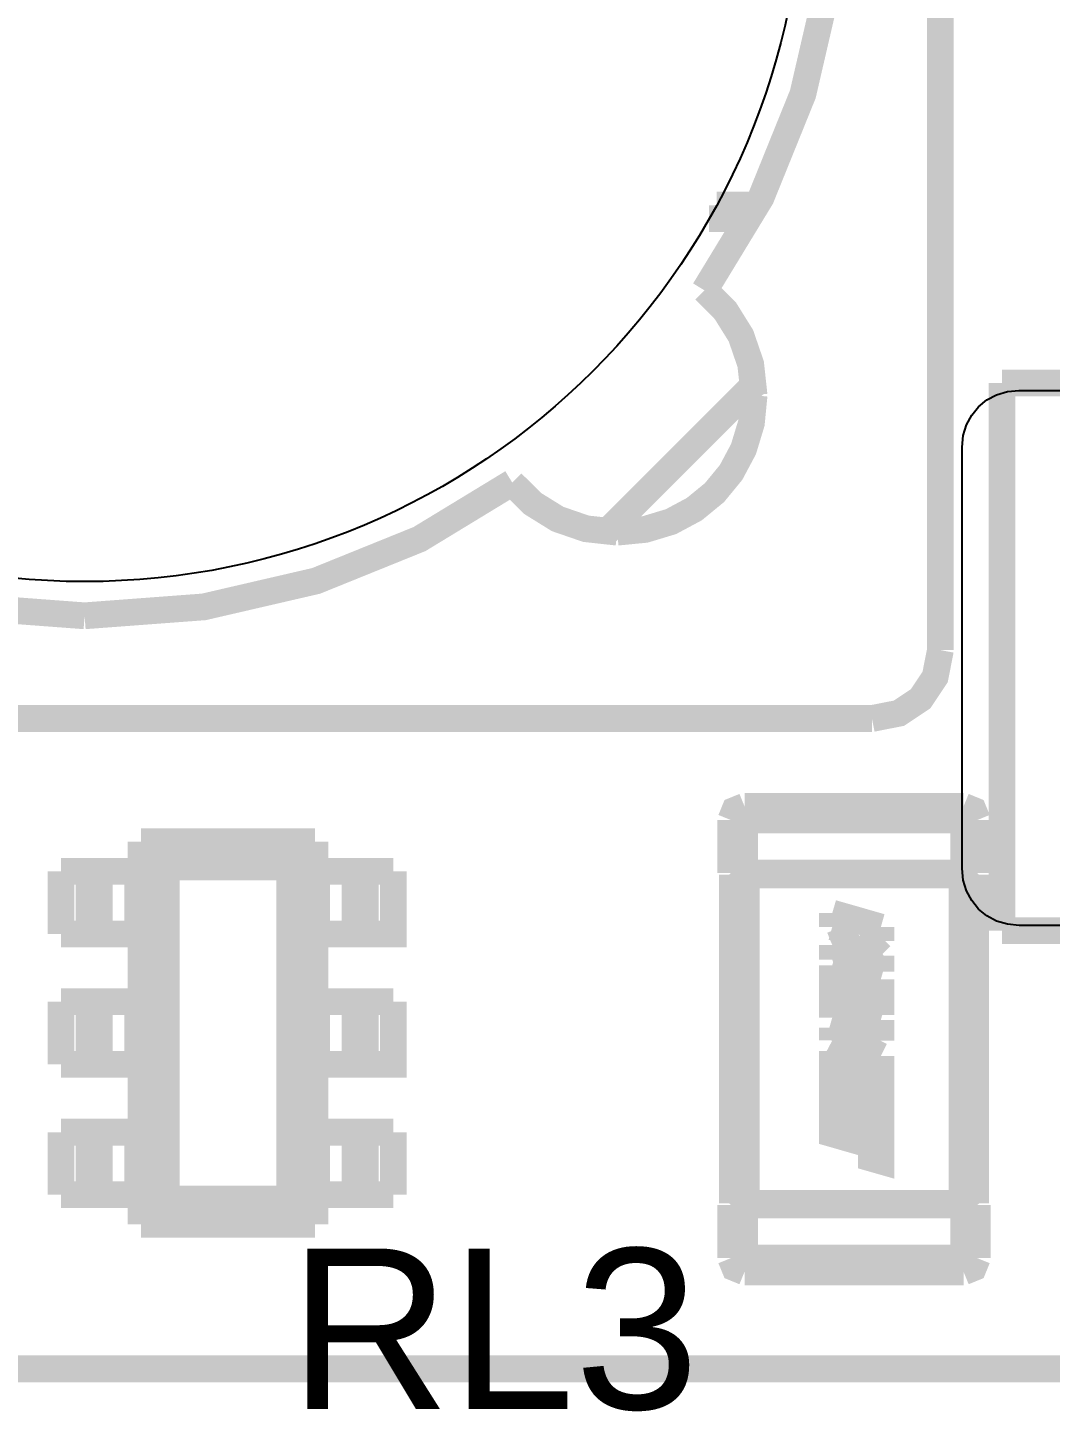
# Model space of a CAD drawing. Header units: inches. Extents: x 15 to 148, y 10 to 111.
# Drawn here: x 131.548 to 132.136, y 103.327 to 104.123 of the extents above; entities that cross this region are included whole.
import ezdxf

# ---------------------------------------------------------------- set-up
doc = ezdxf.new("R2010")
doc.units = ezdxf.units.IN
doc.header["$MEASUREMENT"] = 0
doc.layers.add('BLK_12AWG', color=7, linetype='Continuous')

# ---------------------------------------------------------------- blocks, each defined once
blk = doc.blocks.new('CEGHHMI')
at = {"const_width": 0.008}
for points in [[(118.70803, 106.12079), (118.70803, 105.64992)], [(118.70803, 106.12079), (118.70803, 105.64992)], [(118.70803, 106.12079), (118.70803, 105.64992)], [(118.67733, 105.88536), (118.67466, 105.8497), (118.66689, 105.81615), (118.65438, 105.78523), (118.6375, 105.75748)], [(118.67733, 105.88536), (118.67466, 105.8497), (118.66689, 105.81615), (118.65438, 105.78523), (118.6375, 105.75748)], [(118.67733, 105.88536), (118.67466, 105.8497), (118.66689, 105.81615), (118.65438, 105.78523), (118.6375, 105.75748)], [(118.65272, 105.783), (118.64115, 105.783)], [(118.65272, 105.783), (118.64115, 105.783)], [(118.65272, 105.783), (118.64115, 105.783)], [(118.65057, 105.7789), (118.63888, 105.7789)], [(118.65057, 105.7789), (118.63888, 105.7789)], [(118.65057, 105.7789), (118.63888, 105.7789)], [(118.65231, 105.72612), (118.6513, 105.73542), (118.64838, 105.74391), (118.64374, 105.75136), (118.63758, 105.75758)], [(118.65231, 105.72612), (118.6513, 105.73542), (118.64838, 105.74391), (118.64374, 105.75136), (118.63758, 105.75758)], [(118.65231, 105.72612), (118.6513, 105.73542), (118.64838, 105.74391), (118.64374, 105.75136), (118.63758, 105.75758)], [(118.6522, 105.7292), (118.60828, 105.68529)], [(118.6522, 105.7292), (118.60828, 105.68529)], [(118.6522, 105.7292), (118.60828, 105.68529)], [(118.72646, 105.72977), (118.72646, 105.56599)], [(118.72646, 105.72977), (118.97213, 105.72977), (118.97213, 105.56599)], [(118.72646, 105.72977), (118.72646, 105.56599)], [(118.72646, 105.72977), (118.97213, 105.72977), (118.97213, 105.56599)], [(118.72646, 105.72977), (118.72646, 105.56599)], [(118.72646, 105.72977), (118.97213, 105.72977), (118.97213, 105.56599)], [(118.65231, 105.72612), (118.6515, 105.71775), (118.64915, 105.71001), (118.64543, 105.70304), (118.64048, 105.69701), (118.63444, 105.69206), (118.62748, 105.68833), (118.61974, 105.68599), (118.61137, 105.68517)], [(118.65231, 105.72612), (118.6515, 105.71775), (118.64915, 105.71001), (118.64543, 105.70304), (118.64048, 105.69701), (118.63444, 105.69206), (118.62748, 105.68833), (118.61974, 105.68599), (118.61137, 105.68517)], [(118.65231, 105.72612), (118.6515, 105.71775), (118.64915, 105.71001), (118.64543, 105.70304), (118.64048, 105.69701), (118.63444, 105.69206), (118.62748, 105.68833), (118.61974, 105.68599), (118.61137, 105.68517)], [(118.32425, 105.69999), (118.352, 105.68311), (118.38292, 105.6706), (118.41647, 105.66283), (118.45213, 105.66016)], [(118.32425, 105.69999), (118.352, 105.68311), (118.38292, 105.6706), (118.41647, 105.66283), (118.45213, 105.66016)], [(118.32425, 105.69999), (118.352, 105.68311), (118.38292, 105.6706), (118.41647, 105.66283), (118.45213, 105.66016)], [(118.58001, 105.69999), (118.55226, 105.68311), (118.52134, 105.6706), (118.48778, 105.66283), (118.45213, 105.66016)], [(118.58001, 105.69999), (118.55226, 105.68311), (118.52134, 105.6706), (118.48778, 105.66283), (118.45213, 105.66016)], [(118.58001, 105.69999), (118.55226, 105.68311), (118.52134, 105.6706), (118.48778, 105.66283), (118.45213, 105.66016)], [(118.57991, 105.69991), (118.58612, 105.69374), (118.59358, 105.68911), (118.60207, 105.68619), (118.61137, 105.68517)], [(118.57991, 105.69991), (118.58612, 105.69374), (118.59358, 105.68911), (118.60207, 105.68619), (118.61137, 105.68517)], [(118.57991, 105.69991), (118.58612, 105.69374), (118.59358, 105.68911), (118.60207, 105.68619), (118.61137, 105.68517)], [(118.70803, 105.64992), (118.70645, 105.64187), (118.70212, 105.63537), (118.69562, 105.63103), (118.68756, 105.62945)], [(118.70803, 105.64992), (118.70645, 105.64187), (118.70212, 105.63537), (118.69562, 105.63103), (118.68756, 105.62945)], [(118.70803, 105.64992), (118.70645, 105.64187), (118.70212, 105.63537), (118.69562, 105.63103), (118.68756, 105.62945)], [(118.68756, 105.62945), (118.2167, 105.62945)], [(118.68756, 105.62945), (118.2167, 105.62945)], [(118.68756, 105.62945), (118.2167, 105.62945)], [(118.64535, 105.59909), (118.64654, 105.602), (118.64945, 105.60319)], [(118.64535, 105.59909), (118.64654, 105.602), (118.64945, 105.60319)], [(118.64535, 105.59909), (118.64654, 105.602), (118.64945, 105.60319)], [(118.71496, 105.60319), (118.64945, 105.60319)], [(118.64945, 105.60319), (118.64945, 105.59909)], [(118.71496, 105.60319), (118.64945, 105.60319)], [(118.64945, 105.60319), (118.64945, 105.59909)], [(118.71496, 105.60319), (118.64945, 105.60319)], [(118.64945, 105.60319), (118.64945, 105.59909)], [(118.71905, 105.59909), (118.71787, 105.602), (118.71496, 105.60319)], [(118.71496, 105.59909), (118.71496, 105.60319)], [(118.71905, 105.59909), (118.71787, 105.602), (118.71496, 105.60319)], [(118.71496, 105.59909), (118.71496, 105.60319)], [(118.71905, 105.59909), (118.71787, 105.602), (118.71496, 105.60319)], [(118.71496, 105.59909), (118.71496, 105.60319)], [(118.64535, 105.59909), (118.64535, 105.5832)], [(118.64945, 105.59909), (118.64535, 105.59909)], [(118.64535, 105.59909), (118.64535, 105.5832)], [(118.64945, 105.59909), (118.64535, 105.59909)], [(118.64535, 105.59909), (118.64535, 105.5832)], [(118.64945, 105.59909), (118.64535, 105.59909)], [(118.64945, 105.5832), (118.64945, 105.59909), (118.71496, 105.59909)], [(118.64945, 105.5832), (118.64945, 105.59909), (118.71496, 105.59909)], [(118.64945, 105.5832), (118.64945, 105.59909), (118.71496, 105.59909)], [(118.71496, 105.59909), (118.71496, 105.5832)], [(118.71905, 105.59909), (118.71496, 105.59909)], [(118.71496, 105.59909), (118.71496, 105.5832)], [(118.71905, 105.59909), (118.71496, 105.59909)], [(118.71496, 105.59909), (118.71496, 105.5832)], [(118.71905, 105.59909), (118.71496, 105.59909)], [(118.71905, 105.5832), (118.71905, 105.59909)], [(118.71905, 105.5832), (118.71905, 105.59909)], [(118.71905, 105.5832), (118.71905, 105.59909)], [(118.52102, 105.59258), (118.46902, 105.59258)], [(118.47659, 105.58501), (118.46902, 105.59258)], [(118.46902, 105.59258), (118.46902, 105.58374)], [(118.52102, 105.59258), (118.46902, 105.59258)], [(118.47659, 105.58501), (118.46902, 105.59258)], [(118.46902, 105.59258), (118.46902, 105.58374)], [(118.52102, 105.59258), (118.46902, 105.59258)], [(118.47659, 105.58501), (118.46902, 105.59258)], [(118.46902, 105.59258), (118.46902, 105.58374)], [(118.52102, 105.59258), (118.51345, 105.58501)], [(118.52102, 105.59258), (118.51345, 105.58501)], [(118.52102, 105.59258), (118.51345, 105.58501)], [(118.52102, 105.58374), (118.52102, 105.59258)], [(118.52102, 105.58374), (118.52102, 105.59258)], [(118.52102, 105.58374), (118.52102, 105.59258)], [(118.4451, 105.56502), (118.4451, 105.58374)], [(118.4451, 105.58374), (118.45342, 105.58374)], [(118.4451, 105.56502), (118.4451, 105.58374)], [(118.4451, 105.58374), (118.45342, 105.58374)], [(118.4451, 105.56502), (118.4451, 105.58374)], [(118.4451, 105.58374), (118.45342, 105.58374)], [(118.45342, 105.58374), (118.45654, 105.58374)], [(118.45342, 105.56502), (118.45342, 105.58374)], [(118.45342, 105.58374), (118.45654, 105.58374)], [(118.45342, 105.56502), (118.45342, 105.58374)], [(118.45342, 105.58374), (118.45654, 105.58374)], [(118.45342, 105.56502), (118.45342, 105.58374)], [(118.45654, 105.58374), (118.45654, 105.56502), (118.46798, 105.56502)], [(118.45654, 105.58374), (118.46798, 105.58374)], [(118.45654, 105.58374), (118.45654, 105.56502), (118.46798, 105.56502)], [(118.45654, 105.58374), (118.46798, 105.58374)], [(118.45654, 105.58374), (118.45654, 105.56502), (118.46798, 105.56502)], [(118.45654, 105.58374), (118.46798, 105.58374)], [(118.46798, 105.58374), (118.4694, 105.58374)], [(118.46798, 105.56502), (118.46798, 105.58374)], [(118.46798, 105.58374), (118.4694, 105.58374)], [(118.46798, 105.56502), (118.46798, 105.58374)], [(118.46798, 105.58374), (118.4694, 105.58374)], [(118.46798, 105.56502), (118.46798, 105.58374)], [(118.4694, 105.58374), (118.4694, 105.56502)], [(118.4694, 105.58374), (118.4694, 105.56502)], [(118.4694, 105.58374), (118.4694, 105.56502)], [(118.51345, 105.48575), (118.47659, 105.48575), (118.47659, 105.58501), (118.51345, 105.58501)], [(118.51345, 105.48575), (118.47659, 105.48575), (118.47659, 105.58501), (118.51345, 105.58501)], [(118.51345, 105.48575), (118.47659, 105.48575), (118.47659, 105.58501), (118.51345, 105.58501)], [(118.51345, 105.48575), (118.51345, 105.58501)], [(118.51345, 105.48575), (118.51345, 105.58501)], [(118.51345, 105.48575), (118.51345, 105.58501)], [(118.52064, 105.56502), (118.52064, 105.58374)], [(118.52154, 105.58374), (118.52064, 105.58374)], [(118.52064, 105.56502), (118.52064, 105.58374)], [(118.52154, 105.58374), (118.52064, 105.58374)], [(118.52064, 105.56502), (118.52064, 105.58374)], [(118.52154, 105.58374), (118.52064, 105.58374)], [(118.53298, 105.58374), (118.52154, 105.58374)], [(118.52154, 105.58374), (118.52154, 105.56502)], [(118.53298, 105.58374), (118.52154, 105.58374)], [(118.52154, 105.58374), (118.52154, 105.56502)], [(118.53298, 105.58374), (118.52154, 105.58374)], [(118.52154, 105.58374), (118.52154, 105.56502)], [(118.53298, 105.56502), (118.53298, 105.58374)], [(118.5361, 105.58374), (118.53298, 105.58374)], [(118.53298, 105.56502), (118.53298, 105.58374)], [(118.5361, 105.58374), (118.53298, 105.58374)], [(118.53298, 105.56502), (118.53298, 105.58374)], [(118.5361, 105.58374), (118.53298, 105.58374)], [(118.54442, 105.58374), (118.54442, 105.56502), (118.5361, 105.56502)], [(118.54442, 105.58374), (118.5361, 105.58374)], [(118.5361, 105.58374), (118.5361, 105.56502)], [(118.54442, 105.58374), (118.54442, 105.56502), (118.5361, 105.56502)], [(118.54442, 105.58374), (118.5361, 105.58374)], [(118.5361, 105.58374), (118.5361, 105.56502)], [(118.54442, 105.58374), (118.54442, 105.56502), (118.5361, 105.56502)], [(118.54442, 105.58374), (118.5361, 105.58374)], [(118.5361, 105.58374), (118.5361, 105.56502)], [(118.64535, 105.5832), (118.64583, 105.58271)], [(118.64945, 105.5832), (118.64535, 105.5832)], [(118.64535, 105.5832), (118.64583, 105.58271)], [(118.64945, 105.5832), (118.64535, 105.5832)], [(118.64535, 105.5832), (118.64583, 105.58271)], [(118.64945, 105.5832), (118.64535, 105.5832)], [(118.64554, 105.58271), (118.64761, 105.58272)], [(118.64554, 105.58271), (118.64761, 105.58272)], [(118.64554, 105.58271), (118.64761, 105.58272)], [(118.6458, 105.58271), (118.6458, 105.48444)], [(118.6458, 105.58271), (118.6458, 105.48444)], [(118.6458, 105.58271), (118.6458, 105.48444)], [(118.64967, 105.58271), (118.64761, 105.58272)], [(118.64967, 105.58271), (118.64761, 105.58272)], [(118.64967, 105.58271), (118.64761, 105.58272)], [(118.64945, 105.5832), (118.64945, 105.58271)], [(118.71496, 105.5832), (118.64945, 105.5832)], [(118.64945, 105.5832), (118.64945, 105.58271)], [(118.71496, 105.5832), (118.64945, 105.5832)], [(118.64945, 105.5832), (118.64945, 105.58271)], [(118.71496, 105.5832), (118.64945, 105.5832)], [(118.64945, 105.58271), (118.6499, 105.58271)], [(118.64945, 105.58271), (118.6499, 105.58271)], [(118.64945, 105.58271), (118.6499, 105.58271)], [(118.6499, 105.58271), (118.64994, 105.58271)], [(118.6499, 105.58271), (118.64994, 105.58271)], [(118.6499, 105.58271), (118.64994, 105.58271)], [(118.71447, 105.58271), (118.64994, 105.58271)], [(118.64994, 105.48444), (118.64994, 105.58271)], [(118.71447, 105.58271), (118.64994, 105.58271)], [(118.64994, 105.48444), (118.64994, 105.58271)], [(118.71447, 105.58271), (118.64994, 105.58271)], [(118.64994, 105.48444), (118.64994, 105.58271)], [(118.71447, 105.58271), (118.71451, 105.58271)], [(118.71447, 105.58271), (118.71447, 105.48444)], [(118.71447, 105.58271), (118.71451, 105.58271)], [(118.71447, 105.58271), (118.71447, 105.48444)], [(118.71447, 105.58271), (118.71451, 105.58271)], [(118.71447, 105.58271), (118.71447, 105.48444)], [(118.71451, 105.58271), (118.71496, 105.58271)], [(118.71451, 105.58271), (118.71496, 105.58271)], [(118.71451, 105.58271), (118.71496, 105.58271)], [(118.71496, 105.5832), (118.71496, 105.58271)], [(118.71905, 105.5832), (118.71496, 105.5832)], [(118.71496, 105.5832), (118.71496, 105.58271)], [(118.71905, 105.5832), (118.71496, 105.5832)], [(118.71496, 105.5832), (118.71496, 105.58271)], [(118.71905, 105.5832), (118.71496, 105.5832)], [(118.71504, 105.58271), (118.7168, 105.58272)], [(118.71504, 105.58271), (118.7168, 105.58272)], [(118.71504, 105.58271), (118.7168, 105.58272)], [(118.71857, 105.58271), (118.7168, 105.58272)], [(118.71857, 105.58271), (118.7168, 105.58272)], [(118.71857, 105.58271), (118.7168, 105.58272)], [(118.71905, 105.5832), (118.71858, 105.58271)], [(118.71905, 105.5832), (118.71858, 105.58271)], [(118.71905, 105.5832), (118.71858, 105.58271)], [(118.7186, 105.58271), (118.7186, 105.48444)], [(118.7186, 105.58271), (118.7186, 105.48444)], [(118.7186, 105.58271), (118.7186, 105.48444)], [(118.67569, 105.57125), (118.69021, 105.56708)], [(118.67569, 105.56712), (118.67569, 105.57125)], [(118.67569, 105.57125), (118.69021, 105.56708)], [(118.67569, 105.56712), (118.67569, 105.57125)], [(118.67569, 105.57125), (118.69021, 105.56708)], [(118.67569, 105.56712), (118.67569, 105.57125)], [(118.68358, 105.56486), (118.67569, 105.56712)], [(118.68358, 105.56486), (118.67569, 105.56712)], [(118.68358, 105.56486), (118.67569, 105.56712)], [(118.69021, 105.56708), (118.69021, 105.56294)], [(118.69021, 105.56708), (118.69021, 105.56294)], [(118.69021, 105.56708), (118.69021, 105.56294)], [(118.72646, 105.56599), (118.97213, 105.56599)], [(118.72646, 105.56599), (118.97213, 105.56599)], [(118.72646, 105.56599), (118.97213, 105.56599)], [(118.4451, 105.56502), (118.45342, 105.56502)], [(118.4451, 105.56502), (118.45342, 105.56502)], [(118.4451, 105.56502), (118.45342, 105.56502)], [(118.45342, 105.56502), (118.45654, 105.56502)], [(118.45342, 105.56502), (118.45654, 105.56502)], [(118.45342, 105.56502), (118.45654, 105.56502)], [(118.46798, 105.56502), (118.4694, 105.56502)], [(118.46798, 105.56502), (118.4694, 105.56502)], [(118.46798, 105.56502), (118.4694, 105.56502)], [(118.46902, 105.56502), (118.46902, 105.54474)], [(118.46902, 105.56502), (118.46902, 105.54474)], [(118.46902, 105.56502), (118.46902, 105.54474)], [(118.52154, 105.56502), (118.52064, 105.56502)], [(118.52154, 105.56502), (118.52064, 105.56502)], [(118.52154, 105.56502), (118.52064, 105.56502)], [(118.52102, 105.54474), (118.52102, 105.56502)], [(118.52102, 105.54474), (118.52102, 105.56502)], [(118.52102, 105.54474), (118.52102, 105.56502)], [(118.53298, 105.56502), (118.52154, 105.56502)], [(118.53298, 105.56502), (118.52154, 105.56502)], [(118.53298, 105.56502), (118.52154, 105.56502)], [(118.5361, 105.56502), (118.53298, 105.56502)], [(118.5361, 105.56502), (118.53298, 105.56502)], [(118.5361, 105.56502), (118.53298, 105.56502)], [(118.67569, 105.56169), (118.68358, 105.56486)], [(118.67569, 105.56169), (118.68358, 105.56486)], [(118.67569, 105.56169), (118.68358, 105.56486)], [(118.67569, 105.55728), (118.67569, 105.56169)], [(118.67569, 105.55728), (118.67569, 105.56169)], [(118.67569, 105.55728), (118.67569, 105.56169)], [(118.68402, 105.56472), (118.69021, 105.55855)], [(118.69021, 105.56294), (118.68402, 105.56472)], [(118.68402, 105.56472), (118.69021, 105.55855)], [(118.69021, 105.56294), (118.68402, 105.56472)], [(118.68402, 105.56472), (118.69021, 105.55855)], [(118.69021, 105.56294), (118.68402, 105.56472)], [(118.68358, 105.56054), (118.67569, 105.55728)], [(118.68358, 105.56054), (118.67569, 105.55728)], [(118.68358, 105.56054), (118.67569, 105.55728)], [(118.69021, 105.55377), (118.68358, 105.56054)], [(118.69021, 105.55377), (118.68358, 105.56054)], [(118.69021, 105.55377), (118.68358, 105.56054)], [(118.69021, 105.55855), (118.69021, 105.55377)], [(118.69021, 105.55855), (118.69021, 105.55377)], [(118.69021, 105.55855), (118.69021, 105.55377)], [(118.67569, 105.55566), (118.69021, 105.55148)], [(118.67569, 105.54002), (118.67569, 105.55566)], [(118.67569, 105.55566), (118.69021, 105.55148)], [(118.67569, 105.54002), (118.67569, 105.55566)], [(118.67569, 105.55566), (118.69021, 105.55148)], [(118.67569, 105.54002), (118.67569, 105.55566)], [(118.67846, 105.55074), (118.67846, 105.54269)], [(118.68206, 105.54971), (118.67846, 105.55074)], [(118.67846, 105.55074), (118.67846, 105.54269)], [(118.68206, 105.54971), (118.67846, 105.55074)], [(118.67846, 105.55074), (118.67846, 105.54269)], [(118.68206, 105.54971), (118.67846, 105.55074)], [(118.68206, 105.54348), (118.68206, 105.54971)], [(118.68206, 105.54348), (118.68206, 105.54971)], [(118.68206, 105.54348), (118.68206, 105.54971)], [(118.68475, 105.54894), (118.68475, 105.54271)], [(118.68745, 105.54816), (118.68475, 105.54894)], [(118.68475, 105.54894), (118.68475, 105.54271)], [(118.68745, 105.54816), (118.68475, 105.54894)], [(118.68475, 105.54894), (118.68475, 105.54271)], [(118.68745, 105.54816), (118.68475, 105.54894)], [(118.69021, 105.55148), (118.69021, 105.54076)], [(118.69021, 105.55148), (118.69021, 105.54076)], [(118.69021, 105.55148), (118.69021, 105.54076)], [(118.68745, 105.54154), (118.68745, 105.54816)], [(118.68745, 105.54154), (118.68745, 105.54816)], [(118.68745, 105.54154), (118.68745, 105.54816)], [(118.4451, 105.52602), (118.4451, 105.54474)], [(118.4451, 105.54474), (118.45342, 105.54474)], [(118.4451, 105.52602), (118.4451, 105.54474)], [(118.4451, 105.54474), (118.45342, 105.54474)], [(118.4451, 105.52602), (118.4451, 105.54474)], [(118.4451, 105.54474), (118.45342, 105.54474)], [(118.45342, 105.54474), (118.45654, 105.54474)], [(118.45342, 105.52602), (118.45342, 105.54474)], [(118.45342, 105.54474), (118.45654, 105.54474)], [(118.45342, 105.52602), (118.45342, 105.54474)], [(118.45342, 105.54474), (118.45654, 105.54474)], [(118.45342, 105.52602), (118.45342, 105.54474)], [(118.45654, 105.54474), (118.45654, 105.52602), (118.46798, 105.52602)], [(118.45654, 105.54474), (118.46798, 105.54474)], [(118.45654, 105.54474), (118.45654, 105.52602), (118.46798, 105.52602)], [(118.45654, 105.54474), (118.46798, 105.54474)], [(118.45654, 105.54474), (118.45654, 105.52602), (118.46798, 105.52602)], [(118.45654, 105.54474), (118.46798, 105.54474)], [(118.46798, 105.54474), (118.4694, 105.54474)], [(118.46798, 105.52602), (118.46798, 105.54474)], [(118.46798, 105.54474), (118.4694, 105.54474)], [(118.46798, 105.52602), (118.46798, 105.54474)], [(118.46798, 105.54474), (118.4694, 105.54474)], [(118.46798, 105.52602), (118.46798, 105.54474)], [(118.4694, 105.54474), (118.4694, 105.52602)], [(118.4694, 105.54474), (118.4694, 105.52602)], [(118.4694, 105.54474), (118.4694, 105.52602)], [(118.52064, 105.52602), (118.52064, 105.54474)], [(118.52154, 105.54474), (118.52064, 105.54474)], [(118.52064, 105.52602), (118.52064, 105.54474)], [(118.52154, 105.54474), (118.52064, 105.54474)], [(118.52064, 105.52602), (118.52064, 105.54474)], [(118.52154, 105.54474), (118.52064, 105.54474)], [(118.53298, 105.54474), (118.52154, 105.54474)], [(118.52154, 105.54474), (118.52154, 105.52602)], [(118.53298, 105.54474), (118.52154, 105.54474)], [(118.52154, 105.54474), (118.52154, 105.52602)], [(118.53298, 105.54474), (118.52154, 105.54474)], [(118.52154, 105.54474), (118.52154, 105.52602)], [(118.53298, 105.52602), (118.53298, 105.54474)], [(118.5361, 105.54474), (118.53298, 105.54474)], [(118.53298, 105.52602), (118.53298, 105.54474)], [(118.5361, 105.54474), (118.53298, 105.54474)], [(118.53298, 105.52602), (118.53298, 105.54474)], [(118.5361, 105.54474), (118.53298, 105.54474)], [(118.54442, 105.54474), (118.54442, 105.52602), (118.5361, 105.52602)], [(118.54442, 105.54474), (118.5361, 105.54474)], [(118.5361, 105.54474), (118.5361, 105.52602)], [(118.54442, 105.54474), (118.54442, 105.52602), (118.5361, 105.52602)], [(118.54442, 105.54474), (118.5361, 105.54474)], [(118.5361, 105.54474), (118.5361, 105.52602)], [(118.54442, 105.54474), (118.54442, 105.52602), (118.5361, 105.52602)], [(118.54442, 105.54474), (118.5361, 105.54474)], [(118.5361, 105.54474), (118.5361, 105.52602)], [(118.67846, 105.54269), (118.69021, 105.53931)], [(118.67846, 105.54269), (118.69021, 105.53931)], [(118.67846, 105.54269), (118.69021, 105.53931)], [(118.68475, 105.54271), (118.68206, 105.54348)], [(118.68475, 105.54271), (118.68206, 105.54348)], [(118.68475, 105.54271), (118.68206, 105.54348)], [(118.69021, 105.54076), (118.68745, 105.54154)], [(118.69021, 105.54076), (118.68745, 105.54154)], [(118.69021, 105.54076), (118.68745, 105.54154)], [(118.68862, 105.53631), (118.67569, 105.54002)], [(118.68862, 105.53631), (118.67569, 105.54002)], [(118.68862, 105.53631), (118.67569, 105.54002)], [(118.67569, 105.53703), (118.68862, 105.53631)], [(118.67569, 105.53316), (118.67569, 105.53703)], [(118.67569, 105.53703), (118.68862, 105.53631)], [(118.67569, 105.53316), (118.67569, 105.53703)], [(118.67569, 105.53703), (118.68862, 105.53631)], [(118.67569, 105.53316), (118.67569, 105.53703)], [(118.69021, 105.53931), (118.69021, 105.53313)], [(118.69021, 105.53931), (118.69021, 105.53313)], [(118.69021, 105.53931), (118.69021, 105.53313)], [(118.68868, 105.52631), (118.67569, 105.53316)], [(118.68868, 105.52631), (118.67569, 105.53316)], [(118.68868, 105.52631), (118.67569, 105.53316)], [(118.67984, 105.53382), (118.69021, 105.52854)], [(118.69021, 105.53313), (118.67984, 105.53382)], [(118.67984, 105.53382), (118.69021, 105.52854)], [(118.69021, 105.53313), (118.67984, 105.53382)], [(118.67984, 105.53382), (118.69021, 105.52854)], [(118.69021, 105.53313), (118.67984, 105.53382)], [(118.67569, 105.53004), (118.68868, 105.52631)], [(118.67569, 105.52635), (118.67569, 105.53004)], [(118.67569, 105.53004), (118.68868, 105.52631)], [(118.67569, 105.52635), (118.67569, 105.53004)], [(118.67569, 105.53004), (118.68868, 105.52631)], [(118.67569, 105.52635), (118.67569, 105.53004)], [(118.69021, 105.52854), (118.69021, 105.52217)], [(118.69021, 105.52854), (118.69021, 105.52217)], [(118.69021, 105.52854), (118.69021, 105.52217)], [(118.4451, 105.52602), (118.45342, 105.52602)], [(118.4451, 105.52602), (118.45342, 105.52602)], [(118.4451, 105.52602), (118.45342, 105.52602)], [(118.45342, 105.52602), (118.45654, 105.52602)], [(118.45342, 105.52602), (118.45654, 105.52602)], [(118.45342, 105.52602), (118.45654, 105.52602)], [(118.46798, 105.52602), (118.4694, 105.52602)], [(118.46798, 105.52602), (118.4694, 105.52602)], [(118.46798, 105.52602), (118.4694, 105.52602)], [(118.46902, 105.52602), (118.46902, 105.50574)], [(118.46902, 105.52602), (118.46902, 105.50574)], [(118.46902, 105.52602), (118.46902, 105.50574)], [(118.52154, 105.52602), (118.52064, 105.52602)], [(118.52154, 105.52602), (118.52064, 105.52602)], [(118.52154, 105.52602), (118.52064, 105.52602)], [(118.52102, 105.50574), (118.52102, 105.52602)], [(118.52102, 105.50574), (118.52102, 105.52602)], [(118.52102, 105.50574), (118.52102, 105.52602)], [(118.53298, 105.52602), (118.52154, 105.52602)], [(118.53298, 105.52602), (118.52154, 105.52602)], [(118.53298, 105.52602), (118.52154, 105.52602)], [(118.5361, 105.52602), (118.53298, 105.52602)], [(118.5361, 105.52602), (118.53298, 105.52602)], [(118.5361, 105.52602), (118.53298, 105.52602)], [(118.69021, 105.52217), (118.67569, 105.52635)], [(118.69021, 105.52217), (118.67569, 105.52635)], [(118.69021, 105.52217), (118.67569, 105.52635)], [(118.68475, 105.51166), (118.68206, 105.51242), (118.68206, 105.51865), (118.67846, 105.51968), (118.67846, 105.51285), (118.67569, 105.51363), (118.67569, 105.5246), (118.69021, 105.52043), (118.69021, 105.49713), (118.68741, 105.49793), (118.68741, 105.5019), (118.67569, 105.50527), (118.67569, 105.5094), (118.68741, 105.50604), (118.68743, 105.51045), (118.68745, 105.5171), (118.68475, 105.51789), (118.68475, 105.51166)], [(118.68475, 105.51166), (118.68206, 105.51242), (118.68206, 105.51865), (118.67846, 105.51968), (118.67846, 105.51285), (118.67569, 105.51363), (118.67569, 105.5246), (118.69021, 105.52043), (118.69021, 105.49713), (118.68741, 105.49793), (118.68741, 105.5019), (118.67569, 105.50527), (118.67569, 105.5094), (118.68741, 105.50604), (118.68743, 105.51045), (118.68745, 105.5171), (118.68475, 105.51789), (118.68475, 105.51166)], [(118.68475, 105.51166), (118.68206, 105.51242), (118.68206, 105.51865), (118.67846, 105.51968), (118.67846, 105.51285), (118.67569, 105.51363), (118.67569, 105.5246), (118.69021, 105.52043), (118.69021, 105.49713), (118.68741, 105.49793), (118.68741, 105.5019), (118.67569, 105.50527), (118.67569, 105.5094), (118.68741, 105.50604), (118.68743, 105.51045), (118.68745, 105.5171), (118.68475, 105.51789), (118.68475, 105.51166)], [(118.4451, 105.48702), (118.4451, 105.50574)], [(118.4451, 105.50574), (118.45342, 105.50574)], [(118.4451, 105.48702), (118.4451, 105.50574)], [(118.4451, 105.50574), (118.45342, 105.50574)], [(118.4451, 105.48702), (118.4451, 105.50574)], [(118.4451, 105.50574), (118.45342, 105.50574)], [(118.45342, 105.50574), (118.45654, 105.50574)], [(118.45342, 105.48702), (118.45342, 105.50574)], [(118.45342, 105.50574), (118.45654, 105.50574)], [(118.45342, 105.48702), (118.45342, 105.50574)], [(118.45342, 105.50574), (118.45654, 105.50574)], [(118.45342, 105.48702), (118.45342, 105.50574)], [(118.45654, 105.50574), (118.45654, 105.48702), (118.46798, 105.48702)], [(118.45654, 105.50574), (118.46798, 105.50574)], [(118.45654, 105.50574), (118.45654, 105.48702), (118.46798, 105.48702)], [(118.45654, 105.50574), (118.46798, 105.50574)], [(118.45654, 105.50574), (118.45654, 105.48702), (118.46798, 105.48702)], [(118.45654, 105.50574), (118.46798, 105.50574)], [(118.46798, 105.50574), (118.4694, 105.50574)], [(118.46798, 105.48702), (118.46798, 105.50574)], [(118.46798, 105.50574), (118.4694, 105.50574)], [(118.46798, 105.48702), (118.46798, 105.50574)], [(118.46798, 105.50574), (118.4694, 105.50574)], [(118.46798, 105.48702), (118.46798, 105.50574)], [(118.4694, 105.50574), (118.4694, 105.48702)], [(118.4694, 105.50574), (118.4694, 105.48702)], [(118.4694, 105.50574), (118.4694, 105.48702)], [(118.52064, 105.48702), (118.52064, 105.50574)], [(118.52154, 105.50574), (118.52064, 105.50574)], [(118.52064, 105.48702), (118.52064, 105.50574)], [(118.52154, 105.50574), (118.52064, 105.50574)], [(118.52064, 105.48702), (118.52064, 105.50574)], [(118.52154, 105.50574), (118.52064, 105.50574)], [(118.53298, 105.48702), (118.53298, 105.50574), (118.52154, 105.50574)], [(118.52154, 105.50574), (118.52154, 105.48702)], [(118.53298, 105.48702), (118.53298, 105.50574), (118.52154, 105.50574)], [(118.52154, 105.50574), (118.52154, 105.48702)], [(118.53298, 105.48702), (118.53298, 105.50574), (118.52154, 105.50574)], [(118.52154, 105.50574), (118.52154, 105.48702)], [(118.5361, 105.50574), (118.53298, 105.50574)], [(118.5361, 105.50574), (118.53298, 105.50574)], [(118.5361, 105.50574), (118.53298, 105.50574)], [(118.54442, 105.50574), (118.5361, 105.50574)], [(118.5361, 105.50574), (118.5361, 105.48702)], [(118.54442, 105.50574), (118.5361, 105.50574)], [(118.5361, 105.50574), (118.5361, 105.48702)], [(118.54442, 105.50574), (118.5361, 105.50574)], [(118.5361, 105.50574), (118.5361, 105.48702)], [(118.54442, 105.50574), (118.54442, 105.48702)], [(118.54442, 105.50574), (118.54442, 105.48702)], [(118.54442, 105.50574), (118.54442, 105.48702)], [(118.4451, 105.48702), (118.45342, 105.48702)], [(118.4451, 105.48702), (118.45342, 105.48702)], [(118.4451, 105.48702), (118.45342, 105.48702)], [(118.45342, 105.48702), (118.45654, 105.48702)], [(118.45342, 105.48702), (118.45654, 105.48702)], [(118.45342, 105.48702), (118.45654, 105.48702)], [(118.46798, 105.48702), (118.4694, 105.48702)], [(118.46798, 105.48702), (118.4694, 105.48702)], [(118.46798, 105.48702), (118.4694, 105.48702)], [(118.46902, 105.48702), (118.46902, 105.47818)], [(118.46902, 105.48702), (118.46902, 105.47818)], [(118.46902, 105.48702), (118.46902, 105.47818)], [(118.52154, 105.48702), (118.52064, 105.48702)], [(118.52154, 105.48702), (118.52064, 105.48702)], [(118.52154, 105.48702), (118.52064, 105.48702)], [(118.52102, 105.47818), (118.52102, 105.48702)], [(118.52102, 105.47818), (118.52102, 105.48702)], [(118.52102, 105.47818), (118.52102, 105.48702)], [(118.53298, 105.48702), (118.52154, 105.48702)], [(118.53298, 105.48702), (118.52154, 105.48702)], [(118.53298, 105.48702), (118.52154, 105.48702)], [(118.5361, 105.48702), (118.53298, 105.48702)], [(118.5361, 105.48702), (118.53298, 105.48702)], [(118.5361, 105.48702), (118.53298, 105.48702)], [(118.54442, 105.48702), (118.5361, 105.48702)], [(118.54442, 105.48702), (118.5361, 105.48702)], [(118.54442, 105.48702), (118.5361, 105.48702)], [(118.46902, 105.47818), (118.47659, 105.48575)], [(118.46902, 105.47818), (118.47659, 105.48575)], [(118.46902, 105.47818), (118.47659, 105.48575)], [(118.51345, 105.48575), (118.52102, 105.47818)], [(118.51345, 105.48575), (118.52102, 105.47818)], [(118.51345, 105.48575), (118.52102, 105.47818)], [(118.64535, 105.48395), (118.64583, 105.48444)], [(118.64535, 105.48395), (118.64583, 105.48444)], [(118.64535, 105.48395), (118.64583, 105.48444)], [(118.64535, 105.48395), (118.64535, 105.46807)], [(118.64535, 105.48395), (118.64945, 105.48395)], [(118.64535, 105.48395), (118.64535, 105.46807)], [(118.64535, 105.48395), (118.64945, 105.48395)], [(118.64535, 105.48395), (118.64535, 105.46807)], [(118.64535, 105.48395), (118.64945, 105.48395)], [(118.64584, 105.48444), (118.64761, 105.48444)], [(118.64584, 105.48444), (118.64761, 105.48444)], [(118.64584, 105.48444), (118.64761, 105.48444)], [(118.64937, 105.48444), (118.64761, 105.48444)], [(118.64937, 105.48444), (118.64761, 105.48444)], [(118.64937, 105.48444), (118.64761, 105.48444)], [(118.6499, 105.48444), (118.64945, 105.48444)], [(118.64945, 105.48444), (118.64945, 105.48395)], [(118.6499, 105.48444), (118.64945, 105.48444)], [(118.64945, 105.48444), (118.64945, 105.48395)], [(118.6499, 105.48444), (118.64945, 105.48444)], [(118.64945, 105.48444), (118.64945, 105.48395)], [(118.64945, 105.48395), (118.71496, 105.48395)], [(118.64945, 105.46807), (118.64945, 105.48395)], [(118.71496, 105.48395), (118.71496, 105.46807), (118.64945, 105.46807)], [(118.64945, 105.48395), (118.71496, 105.48395)], [(118.64945, 105.46807), (118.64945, 105.48395)], [(118.71496, 105.48395), (118.71496, 105.46807), (118.64945, 105.46807)], [(118.64945, 105.48395), (118.71496, 105.48395)], [(118.64945, 105.46807), (118.64945, 105.48395)], [(118.71496, 105.48395), (118.71496, 105.46807), (118.64945, 105.46807)], [(118.64994, 105.48444), (118.6499, 105.48444)], [(118.64994, 105.48444), (118.6499, 105.48444)], [(118.64994, 105.48444), (118.6499, 105.48444)], [(118.64994, 105.48444), (118.71447, 105.48444)], [(118.64994, 105.48444), (118.71447, 105.48444)], [(118.64994, 105.48444), (118.71447, 105.48444)], [(118.71451, 105.48444), (118.71447, 105.48444)], [(118.71451, 105.48444), (118.71447, 105.48444)], [(118.71451, 105.48444), (118.71447, 105.48444)], [(118.71496, 105.48444), (118.71451, 105.48444)], [(118.71496, 105.48444), (118.71451, 105.48444)], [(118.71496, 105.48444), (118.71451, 105.48444)], [(118.71474, 105.48445), (118.7168, 105.48444)], [(118.71474, 105.48445), (118.7168, 105.48444)], [(118.71474, 105.48445), (118.7168, 105.48444)], [(118.71496, 105.48444), (118.71496, 105.48395)], [(118.71496, 105.48444), (118.71496, 105.48395)], [(118.71496, 105.48444), (118.71496, 105.48395)], [(118.71496, 105.48395), (118.71905, 105.48395)], [(118.71496, 105.48395), (118.71905, 105.48395)], [(118.71496, 105.48395), (118.71905, 105.48395)], [(118.71887, 105.48445), (118.7168, 105.48444)], [(118.71887, 105.48445), (118.7168, 105.48444)], [(118.71887, 105.48445), (118.7168, 105.48444)], [(118.71905, 105.48395), (118.71858, 105.48444)], [(118.71905, 105.48395), (118.71858, 105.48444)], [(118.71905, 105.48395), (118.71858, 105.48444)], [(118.71905, 105.46807), (118.71905, 105.48395)], [(118.71905, 105.46807), (118.71905, 105.48395)], [(118.71905, 105.46807), (118.71905, 105.48395)], [(118.46902, 105.47818), (118.52102, 105.47818)], [(118.46902, 105.47818), (118.52102, 105.47818)], [(118.46902, 105.47818), (118.52102, 105.47818)], [(118.64535, 105.46807), (118.64654, 105.46516), (118.64945, 105.46397)], [(118.64535, 105.46807), (118.64945, 105.46807)], [(118.64535, 105.46807), (118.64654, 105.46516), (118.64945, 105.46397)], [(118.64535, 105.46807), (118.64945, 105.46807)], [(118.64535, 105.46807), (118.64654, 105.46516), (118.64945, 105.46397)], [(118.64535, 105.46807), (118.64945, 105.46807)], [(118.64945, 105.46807), (118.64945, 105.46397)], [(118.64945, 105.46807), (118.64945, 105.46397)], [(118.64945, 105.46807), (118.64945, 105.46397)], [(118.71905, 105.46807), (118.71787, 105.46516), (118.71496, 105.46397)], [(118.71496, 105.46807), (118.71905, 105.46807)], [(118.71496, 105.46397), (118.71496, 105.46807)], [(118.71905, 105.46807), (118.71787, 105.46516), (118.71496, 105.46397)], [(118.71496, 105.46807), (118.71905, 105.46807)], [(118.71496, 105.46397), (118.71496, 105.46807)], [(118.71905, 105.46807), (118.71787, 105.46516), (118.71496, 105.46397)], [(118.71496, 105.46807), (118.71905, 105.46807)], [(118.71496, 105.46397), (118.71496, 105.46807)], [(118.64945, 105.46397), (118.71496, 105.46397)], [(118.64945, 105.46397), (118.71496, 105.46397)], [(118.64945, 105.46397), (118.71496, 105.46397)], [(117.5104, 105.43496), (118.94347, 105.43496)], [(117.5104, 105.43496), (118.94347, 105.43496)], [(117.5104, 105.43496), (118.94347, 105.43496)]]:
    blk.add_lwpolyline(points, dxfattribs=at)
blk.add_lwpolyline([(118.94753, 105.56756), (118.73153, 105.56756), (118.72805, 105.5679), (118.72484, 105.56887), (118.72195, 105.57042), (118.71944, 105.57248), (118.71739, 105.57498), (118.71584, 105.57787), (118.71487, 105.58109), (118.71453, 105.58456), (118.71453, 105.71056), (118.71487, 105.71404), (118.71584, 105.71725), (118.71739, 105.72014), (118.71944, 105.72265), (118.72195, 105.72471), (118.72484, 105.72625), (118.72805, 105.72722), (118.73153, 105.72756), (118.73153, 105.72756), (118.94753, 105.72756)])
blk.add_circle((118.45213, 105.88536), 0.21496)
blk.add_circle((118.45213, 105.88536), 0.21496)
blk.add_circle((118.45213, 105.88536), 0.21496)
at = {"width": 1.041667}
blk.add_text('RL3', height=0.048, dxfattribs=at).set_placement((118.5132, 105.42294))
blk.add_text('RL3', height=0.048, dxfattribs=at).set_placement((118.5132, 105.42294))
blk.add_text('RL3', height=0.048, dxfattribs=at).set_placement((118.5132, 105.42294))

msp = doc.modelspace()

# ---------------------------------------------------------------- block references
at = {"layer": 'BLK_12AWG', "xscale": 1.92375, "yscale": 1.92375, "zscale": 1.92375}
msp.add_blockref('CEGHHMI', (-96.29147, -99.47948), dxfattribs=at)

doc.saveas('drawing.dxf')
